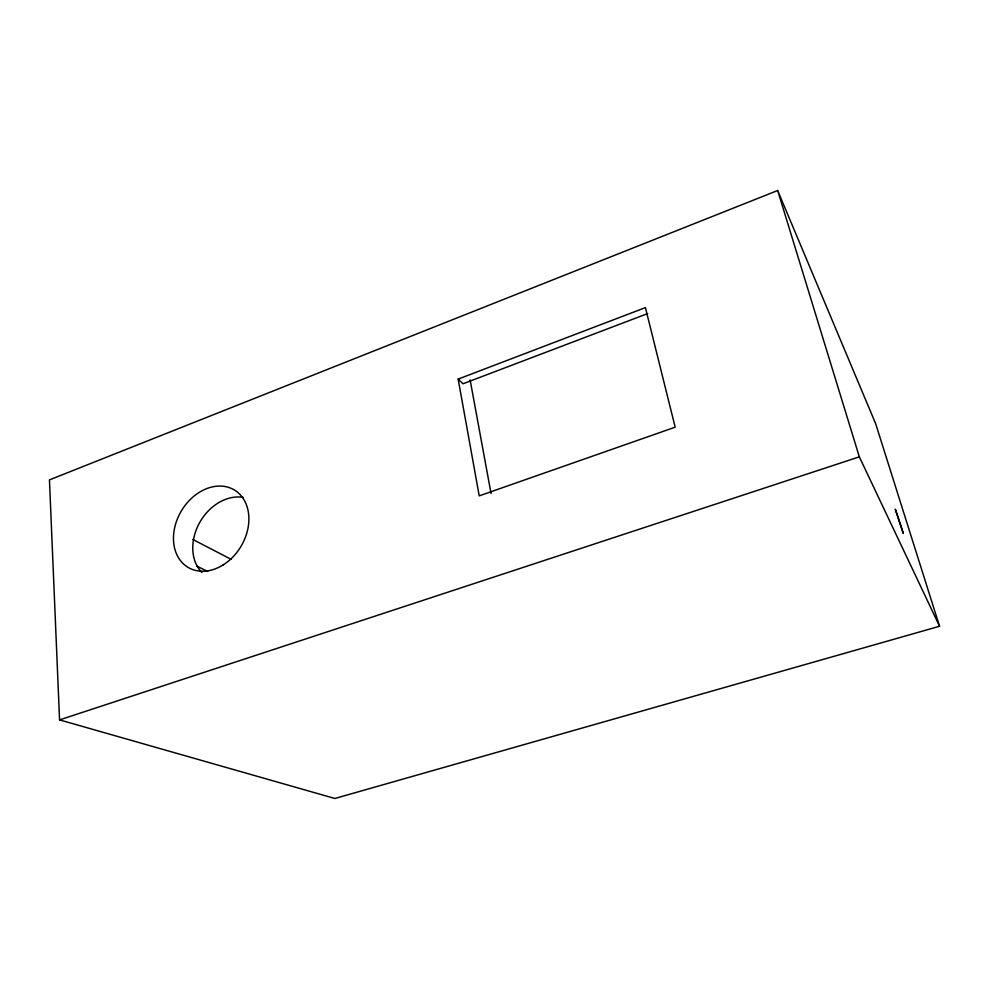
<?xml version="1.0" encoding="UTF-8"?>
<svg xmlns="http://www.w3.org/2000/svg" width="989" height="989" viewBox="0 0 989 989"><rect width="100%" height="100%" fill="white"/><g stroke="black" fill="none" stroke-linecap="round" stroke-linejoin="round"><path stroke-width="1.48" d="M777.663 190.518L49.45 479.888L59.563 719.893L334.888 798.482L939.55 626.26L875.685 423.762L777.663 190.518L859.33 456.856L939.55 626.26M458.154 379.096L645.409 307.604L675.178 427.186L479.22 495.86L458.154 379.096L463.013 383.781L647.634 313.6M59.563 719.893L859.33 456.856M196.7 566.042L207.739 571.481M192.843 539.462L231.179 559.366M470.121 379.912L491.063 493.56M201.929 572.52A44.171 34.318 -59.2 0 1 199.481 522.884A44.171 34.318 -59.2 0 1 243.306 497.43M903.328 533.43L895.342 509.347L903.328 533.43M223.23 564.855A45.098 34.689 -59.1 0 0 236.099 491.113A45.098 34.689 -59.1 0 0 174.2 529.993A45.098 34.689 -59.1 0 0 223.23 564.855"/></g></svg>
